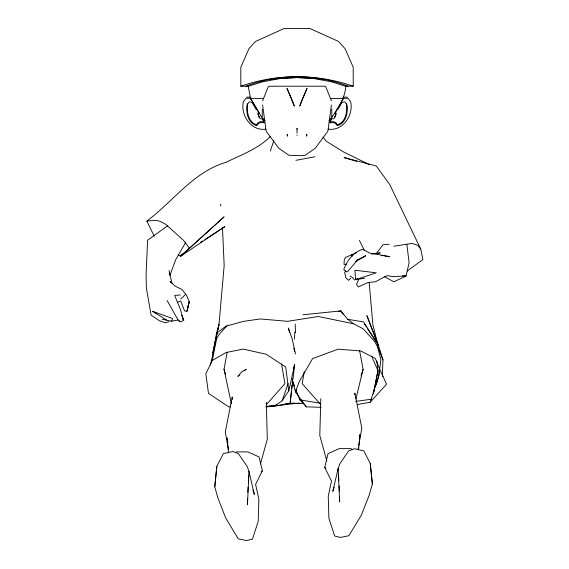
<?xml version="1.0" encoding="UTF-8"?>
<svg xmlns="http://www.w3.org/2000/svg" width="569" height="569" viewBox="0 0 569 569"><rect width="100%" height="100%" fill="white"/><g stroke="black" fill="none" stroke-linecap="round" stroke-linejoin="round"><path stroke-width="0.85" d="M320.824 398.62L319.792 435.491L326.798 460.94M369.146 282.302L372.859 324.565L377.524 343.399L366.87 315.589L378.371 345.063L382.98 359.992L382.411 373.271L382.795 376.578M321.023 407.312L306.399 406.856L295.432 391.913L292.438 380.569L292.523 378.798M294.45 339.017L294.792 331.947M247.536 103.778C246.519 111.481 248.112 122.107 256.655 124.767L258.191 122.634L260.097 121.688L263.611 121.773L264.144 122.719L260.417 122.641L258.397 123.573L256.761 125.692C248.034 123.324 245.886 112.698 247.081 104.86L249.236 101.837L251.939 102.356L256.178 109.433M247.821 492.306L248.105 487.057M248.39 481.808L248.724 475.684M354.793 394.808L354.892 393.129L361.813 428.272L358.733 445.605M296.975 135.5L297.018 135.045M358.591 449.396L359.992 434.439L359.331 438.756M236.256 451.9L247.849 451.9L259.066 456.95L262.387 470.712L255.602 484.375L258.859 499.276L258.226 521.275L252.458 539.177L246.526 540.55L238.24 538.822L225.722 518.032L218.055 498.444L214.762 486.851L216.832 466.324L223.347 453.607L232.842 451.53L238.383 453.628L247.117 466.388L248.959 471.31L254.322 494.397L252.928 490.194M214.762 486.851L216.832 466.324M291.456 390.22L290.119 403.378L274.436 406.238L265.943 406.906M291.634 388.463L291.989 384.95M292.167 383.2L292.345 381.443M295.432 391.913L299.386 381.337L312.573 358.584L338.128 349.167L360.654 350.945L375.291 358.399L379.573 368.826L378.805 375.704L376.251 384.893M292.715 381.344L290.119 403.378L284.827 404.054M292.921 379.58L294.685 364.594L293.263 368.698M331.428 104.959L327.858 131.211L315.233 148.274L305.126 155.287L302.224 155.686L288.903 155.287L278.796 148.274L266.171 131.211L262.601 104.959M304.244 371.649L302.182 383.684L320.333 404.146M210.445 365.028L212.906 354.124L216.561 333.149L218.987 324.565L224.172 265.574L222.5 227.963M358.121 449.069L358.427 447.341M231.355 403.748L224.015 369.26L227.223 352.225M329.01 120.6C337.239 110.834 344.743 99.241 345.838 86.211M373.463 393.656L377.958 370.647L376.87 360.945M373.328 393.926L377.958 370.647L371.628 356.109M230.331 406.871L228.631 406.814L208.482 393.392L205.829 373.79L212.294 360.469L216.675 338.527L219.527 333.911L227.081 325.731M212.906 354.124L217.379 332.388M217.913 329.778L218.987 324.565L212.721 352.659M274.436 406.238L282.16 400.718L288.81 390.846L294.685 364.594M187.614 308.583L189.235 301.606L186.554 295.297L182.066 289.543L175.302 286.257L170.081 281.406L170.906 282.864M186.938 311.378L189.235 301.606L186.938 311.378L184.548 310.816L180.643 300.944L177.485 302.423M262.601 100.834L268.49 86.211L325.546 86.211L331.428 100.834M355.945 398.905L363.093 369.26L359.572 350.525M334.188 487.156L332.794 491.353L338.15 468.515L339.992 463.564L348.733 450.833L354.267 448.735L363.769 450.854L370.284 463.55L372.354 484.063L369.053 495.585L361.393 515.052L348.875 535.706L340.589 537.421L334.657 536.062L328.889 518.267L328.249 496.097L331.514 481.104L324.721 467.313L328.05 453.635L339.266 448.621L350.86 448.621L352.261 449.666M260.431 463.948L267.323 439.112L266.292 402.404M361.102 375.91L363.093 369.26M162.293 319.294L171.639 321.215L172.514 318.526L152.755 311.371L166.724 320.112M357.318 404.531L370.142 402.269L378.805 375.704L380.896 359.992L377.254 345.454M270.303 151.07L273.888 140.522M282.16 400.718L288.142 383.478M337.858 109.433L342.09 102.356L344.793 101.837L346.948 104.86C348.143 112.698 345.995 123.324 337.268 125.692L335.632 123.573L333.612 122.641L329.885 122.719L331.535 118.58M169.847 275.474L175.75 259.592L185.764 242.28M329.885 122.719L331.364 118.757L333.669 118.765L334.906 117.399L335.98 113.999L335.66 113.153L335.056 113.153L335.29 112.129L335.866 112.129L335.866 114.582L334.643 117.164M358.69 279.251L356.55 284.607L358.399 286.918L367.745 282.594L375.611 281.719L385.177 276.442L387.816 275.624L392.368 276.577L406.074 276.029L409.09 262.764L406.913 244.67M335.297 112.235L342.751 99.625L344.103 98.288L348.043 98.288L350.682 101.751C353.698 115.173 342.851 131.432 328.171 129.135M376.159 253.746L383.001 244.77L389.146 244.236M345.724 270.929L344.636 272.274L345.874 277.772L348.555 280.325L350.717 278.291M355.568 261.648L365.817 255.701L357.794 259.749L347.552 271.641L346.585 271.904L343.754 269.528C347.04 260.652 353.385 252.11 362.73 249.272L369.622 253.056L389.886 256.662L384.68 256M266.783 404.146L284.927 383.684L281.541 363.918M370.142 402.269L386.55 384.246L379.573 368.826M270.389 136.425C258.205 148.865 241.171 154.896 225.815 162.385C193.275 172.009 173.061 201.618 146.83 221.071L154.235 236.199M180.857 299.002L185.38 294.564M186.447 251.505L180.551 255.325L180.793 256.114L223.966 216.931L180.793 256.114L178.638 255.132M261.171 471.857L262.387 470.712M239.819 374.743L237.892 376.401L241.654 371.856L246.235 369.224L244.314 370.881M216.561 333.149L226.071 326.179L243.575 321.336L260.389 318.953L287.587 321.336L318.313 316.492L353.513 323.775L363.008 328.69L374.345 341.108L378.371 348.185L382.98 359.992M407.24 271L422.902 259.564L420.733 249.037L389.694 184.448L376.287 165.999L344.138 157.592L356.706 161.347M167.485 225.893L147.606 240.26L146.098 274.414L146.375 287.999L151.105 315.205L159.455 320.774L165.394 322.772L169.078 321.72M180.793 256.114L224.791 226.668L204.883 239.563M200.459 242.43L202.671 241M357.609 278.412L355.554 279.713L354.935 270.247L376.237 272.807L355.554 279.713L364.772 278.141M356.379 260.623L357.794 259.749M212.294 360.469L226.17 352.474L243.155 349.11L266.128 354.217L285.709 367.005L288.81 390.846M182.763 319.465L183.78 318.91M356.322 252.686L345.283 257.601L344.202 260.552L344.06 264.421L346.464 264.251M245.872 86.211C280.112 72.889 318.796 74.347 353.221 86.211L353.221 67.263L345.127 48.763L338.541 41.452L309.792 28.45L284.244 28.45L255.488 41.452L248.902 48.763L240.815 67.263L240.815 86.211L248.404 86.211L262.764 81.772L279.806 78.6L297.018 77.548L309.998 78.102M240.815 86.211C275.232 74.347 313.924 72.889 348.157 86.211M376.963 253.568L380.192 252.864L371.649 254.108M338.285 311.449L340.824 310.909L347.808 319.323L353.513 323.775M171.639 321.215L177.713 320.062L179.356 321.151M295.923 160.33L315.084 156.752M393.876 246.228L412.02 243.39L417.696 245.303L420.733 249.037M271.271 79.568L272.978 79.326M274.685 79.084L276.392 78.842M355.646 401.401L371.422 399.225M266.306 406.408L276.89 405.057M268.959 406.408L274.244 405.825M276.008 405.633L298.91 403.094M146.83 221.071L154.917 220.295L159.711 221.149L165.707 224.293L183.659 240.488L189.271 247.97M302.95 314.749L340.824 310.909L343.15 314.408M180.337 294.955L174.697 295.439L180.487 309.664L183.147 319.223M278.099 78.6L282.281 78.252M284.038 78.102L297.018 77.548L314.23 78.6L331.265 81.772L345.625 86.211L353.221 86.211M330.425 121.773L333.932 121.688L335.838 122.634L337.381 124.767C345.916 122.107 347.51 111.481 346.493 103.778M294.28 403.122L290.119 403.378L303.149 403.378M330.888 98.579L343.541 98.288M246.505 97.15L250.218 97.15M343.818 97.15L347.524 97.15M265.865 129.135C251.185 131.432 240.338 115.173 243.347 101.751L245.986 98.288L249.926 98.288L251.278 99.625L261.406 116.794L262.245 116.794L262.245 109.141M332.623 116.794L331.784 116.794L331.784 109.141M248.191 86.211L250.488 98.288L263.141 98.579M311.748 78.252L315.93 78.6M402.596 275.681L406.074 276.029L393.919 281.797L384.53 276.762M381.209 255.559L382.944 255.78M317.637 78.842L319.344 79.084M321.058 79.326L322.765 79.568M347.808 319.323L363.563 321.898L378.371 345.063L367.382 328.498M295.816 389.409L299.813 399.865L319.671 403.094M369.402 164.683L343.214 151.759L326.357 141.268L323 137.236M152.755 311.371L155.906 313.014M350.091 275.993L352.823 277.85L354.402 280.062M324.721 467.313L325.945 468.451M261.406 116.794L265.019 120.6M299.813 399.865L306.399 406.856M259.386 117.164L258.17 114.582L258.17 112.129L258.739 112.129L258.98 113.153L258.369 113.153L258.049 113.999L259.123 117.399L260.36 118.765L262.672 118.757L264.144 122.719M364.516 324.174L366.429 327.054M351.429 254.791L352.346 256.214M258.731 112.235L250.488 98.288M167.122 300.574L177.82 319.479L180.302 321.848L183.78 320.425L181.703 315.212M359.452 240.388L364.445 250.765M292.438 380.569L294.586 386.195M262.494 118.58L263.611 121.773M224.015 369.26L225.509 374.246M289.493 332.246L288.362 328.043L292.253 339.238L295.531 353.982M293.789 348.228L294.692 351.592M169.036 270.545L171.973 283.241M228.375 449.183L225.303 431.985L232.223 396.942L232.358 399.516M227.913 443.123L227.123 437.952L228.525 452.796M220.616 204.271L220.793 206.035M370.284 463.55L372.354 484.063M169.256 272.999L169.406 274.635M297.018 133.217L297.018 128.43L297.018 129.334M338.249 470.25L338.15 468.515L339.622 501.922L339.622 497.093M338.484 474.603L338.818 480.691M339.103 485.912L339.387 491.132M295.183 323.989L295.517 332.794M248.959 471.31L247.487 504.824L247.487 498.43M306.819 134.497L306.62 135.984L306.819 134.497M301.648 100.699L299.756 106.054L307.032 88.373L301.648 100.699M292.381 100.699L286.996 88.373L294.28 106.054L292.381 100.699M287.416 135.984L287.217 134.497L287.416 135.984"/></g></svg>
